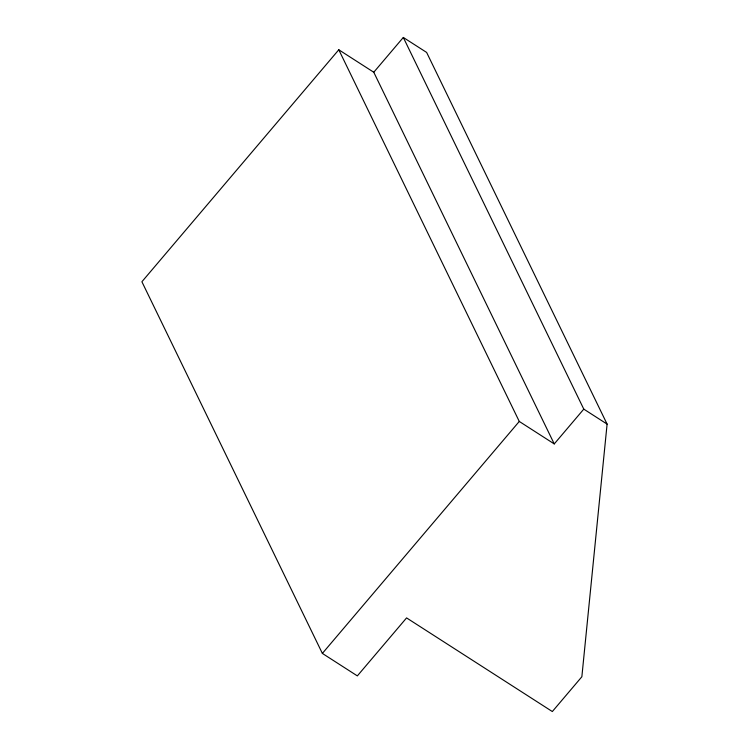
<?xml version="1.0" encoding="UTF-8"?>
<svg xmlns="http://www.w3.org/2000/svg" width="749" height="749" viewBox="0 0 749 749"><rect width="100%" height="100%" fill="white"/><g stroke="black" fill="none" stroke-linecap="round" stroke-linejoin="round"><path stroke-width="1.12" d="M403.308 37.45L426.63 52.43L607.102 424.112L581.861 676.75L552.331 711.55L406.576 617.906L357.348 675.898L322.37 653.418L141.898 281.746L338.791 49.771L373.77 72.25L554.251 443.923L583.789 409.123L403.308 37.45L373.77 72.25M322.37 653.418L519.272 421.444L338.791 49.771M583.789 409.123L607.102 424.112M519.272 421.444L554.251 443.923"/></g></svg>
